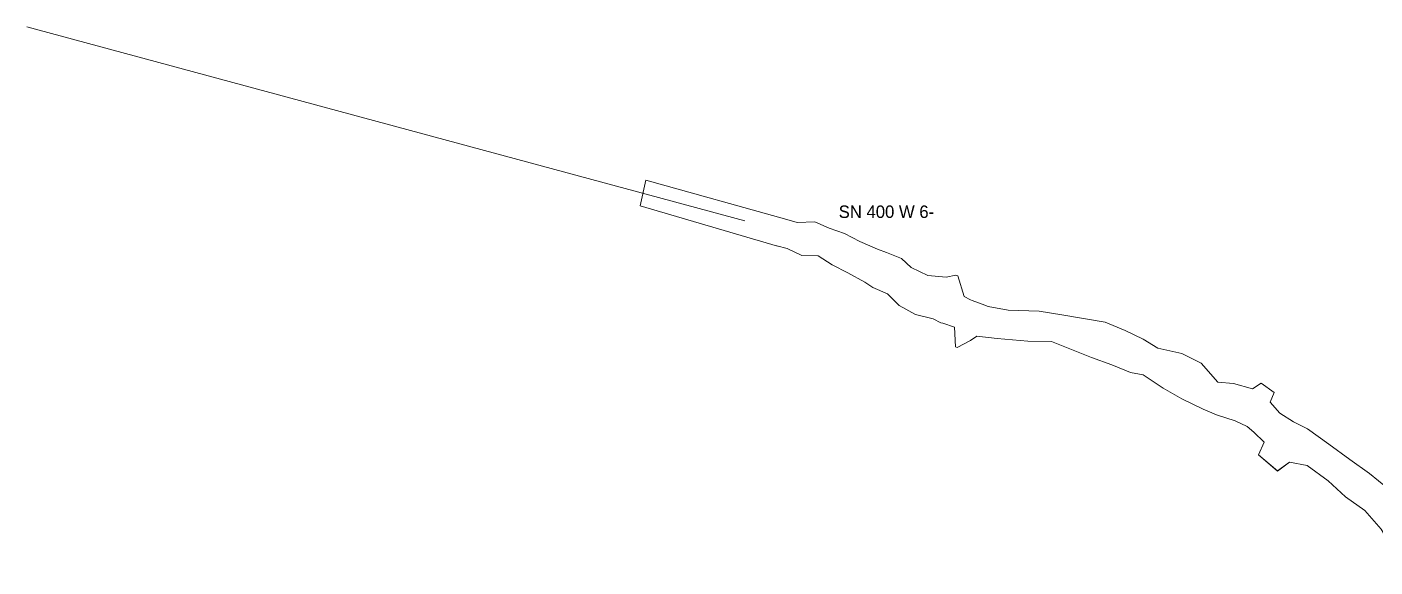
# Model space of a CAD drawing. Extents: x 10449 to 11319, y 9663 to 10021.
# Drawn here: x 10449.4 to 10665.6, y 9934.6 to 10021.2 of the extents above; entities that cross this region are included whole.
import ezdxf

# ---------------------------------------------------------------- set-up
doc = ezdxf.new("R2010")
doc.units = 0
doc.header["$MEASUREMENT"] = 0
doc.layers.add('F-400--7723-EW-SCR', color=2, linetype='Continuous')

msp = doc.modelspace()

# ---------------------------------------------------------------- linework, layer by layer
at = {"color": 1, "linetype": 'Continuous', "lineweight": 0, "flags": 128}
msp.add_lwpolyline([(10564.54, 9990.12), (10449.37, 10021.2)], dxfattribs=at)
at = {"color": 2, "linetype": 'Continuous', "lineweight": 0, "elevation": -347.82, "flags": 128}
msp.add_lwpolyline([(10571.3, 9990.3), (10548.68, 9996.65), (10547.76, 9992.54), (10569.77, 9986.05)], dxfattribs=at)
at = {"layer": 'F-400--7723-EW-SCR', "color": 2, "linetype": 'Continuous', "lineweight": 0, "flags": 128}
for points, elevation in [([(10647.39, 9964.06), (10649.46, 9962.57)], -354.73), ([(10647.39, 9964.06), (10649.46, 9962.57)], -349.82), ([(10646.96, 9952.56), (10650.02, 9949.99)], -350.38), ([(10650.02, 9950), (10646.96, 9952.56)], -354.58)]:
    msp.add_lwpolyline(points, dxfattribs=dict(at, elevation=elevation))
at = {"layer": 'F-400--7723-EW-SCR', "color": 2, "linetype": 'Continuous', "lineweight": 0}
for points in [[(10571.3, 9990.3, -347.82), (10572.96, 9989.87, -348.32), (10575.78, 9989.95, -348.07), (10578.06, 9988.95, -348.12), (10580.52, 9988.09, -347.98), (10583.01, 9986.8, -347.84), (10585.85, 9985.58, -348.13), (10587.25, 9985.03, -348.12), (10589.67, 9984.08, -348.17)], [(10571.3, 9990.3, -352.22), (10572.96, 9989.87, -352.22), (10575.78, 9989.95, -352.27), (10578.06, 9988.95, -352.32), (10580.52, 9988.09, -352.48), (10583.01, 9986.8, -352.54), (10585.85, 9985.58, -352.63), (10587.25, 9985.03, -352.72), (10589.67, 9984.08, -352.77)], [(10569.66, 9986.11, -347.82), (10571.32, 9985.68, -348.32), (10573.66, 9984.55, -348.07), (10576.31, 9984.48, -348.12), (10578.55, 9983.07, -347.98), (10581.04, 9981.77, -347.84), (10583.78, 9980.27, -348.13), (10585.06, 9979.44, -348.12), (10587.44, 9978.4, -348.17)], [(10569.66, 9986.11, -352.22), (10571.32, 9985.68, -352.22), (10573.66, 9984.55, -352.27), (10576.31, 9984.48, -352.32), (10578.55, 9983.07, -352.48), (10581.04, 9981.77, -352.54), (10583.78, 9980.27, -352.63), (10585.06, 9979.44, -352.72), (10587.44, 9978.4, -352.77)], [(10589.67, 9984.08, -348.17), (10589.67, 9984.08, -348.17), (10591.25, 9982.62, -348.09), (10593.89, 9981.36, -348.14), (10596.84, 9981.06, -348.08), (10598.41, 9981.4, -348.5), (10598.7, 9981.31, -348.51), (10599.73, 9977.95, -348.54), (10600.72, 9977.42, -348.75), (10601.01, 9977.33, -348.76), (10602.6, 9976.73, -349.49)], [(10589.67, 9984.08, -352.77), (10589.67, 9984.08, -352.77), (10591.25, 9982.62, -353.09), (10593.89, 9981.36, -352.94), (10596.84, 9981.06, -353.08), (10598.41, 9981.4, -353.1), (10598.7, 9981.31, -353.11), (10599.73, 9977.95, -353.14), (10600.72, 9977.42, -353.25), (10601.01, 9977.33, -353.26), (10602.6, 9976.73, -353.29)], [(10587.44, 9978.4, -348.17), (10587.44, 9978.4, -348.17), (10589.32, 9976.51, -348.09), (10591.91, 9975.07, -348.14), (10594.73, 9974.39, -348.08), (10596.01, 9973.77, -348.5), (10596.29, 9973.68, -348.51), (10598.2, 9973.08, -348.54), (10598.34, 9969.89, -348.75), (10598.63, 9969.8, -348.76), (10600.76, 9970.91, -349.49)], [(10587.44, 9978.4, -352.77), (10587.44, 9978.4, -352.77), (10589.32, 9976.51, -353.09), (10591.91, 9975.07, -352.94), (10594.73, 9974.39, -353.08), (10596.01, 9973.77, -353.1), (10596.29, 9973.68, -353.11), (10598.2, 9973.08, -353.14), (10598.34, 9969.89, -353.25), (10598.63, 9969.8, -353.26), (10600.76, 9970.91, -353.29)], [(10602.6, 9976.73, -349.49), (10602.6, 9976.73, -349.49), (10603.59, 9976.38, -349.85), (10606.79, 9975.8, -349.64), (10611.75, 9975.6, -349.36), (10615.39, 9975.06, -349.85), (10622.33, 9973.88, -349.72), (10622.33, 9973.88, -349.72), (10625.56, 9972.53, -349.91), (10628.44, 9971.11, -348.99)], [(10602.6, 9976.73, -353.29), (10602.6, 9976.73, -353.29), (10603.59, 9976.38, -353.45), (10606.79, 9975.8, -353.74), (10611.75, 9975.6, -353.66), (10615.39, 9975.06, -353.75), (10622.33, 9973.88, -353.92), (10622.33, 9973.88, -353.92), (10625.56, 9972.53, -354.01), (10628.44, 9971.11, -354.09)], [(10600.76, 9970.91, -349.49), (10600.76, 9970.91, -349.49), (10601.76, 9971.63, -349.85), (10605.03, 9971.22, -349.64), (10609.92, 9970.84, -349.36), (10613.74, 9970.76, -349.85), (10620.14, 9968.19, -349.72), (10620.14, 9968.19, -349.72), (10623.44, 9967.03, -349.91), (10626.39, 9965.79, -348.99)], [(10600.76, 9970.91, -353.29), (10600.76, 9970.91, -353.29), (10601.76, 9971.63, -353.45), (10605.03, 9971.22, -353.74), (10609.92, 9970.84, -353.66), (10613.74, 9970.76, -353.75), (10620.14, 9968.19, -353.92), (10620.14, 9968.19, -353.92), (10623.44, 9967.03, -354.01), (10626.39, 9965.79, -354.09)], [(10628.44, 9971.11, -354.09), (10630.77, 9969.7, -354.44), (10634.67, 9968.84, -354.49), (10637.76, 9967.27, -354.64), (10640.43, 9964.23, -354.59), (10642.91, 9964.02, -354.62), (10645.99, 9963.15, -354.77), (10647.39, 9964.06, -354.73)], [(10628.44, 9971.11, -348.99), (10630.77, 9969.7, -349.94), (10634.67, 9968.84, -350.09), (10637.76, 9967.27, -350.14), (10640.43, 9964.23, -350.19), (10642.91, 9964.02, -350.22), (10645.99, 9963.15, -350.17), (10647.39, 9964.06, -349.82)], [(10626.39, 9965.79, -354.09), (10628.43, 9965.4, -354.44), (10631.67, 9963.3, -354.49), (10634.66, 9961.56, -354.64), (10638.09, 9959.92, -354.59), (10640.19, 9959.01, -354.62), (10643.22, 9958.05, -354.77), (10645.11, 9957.14, -354.7), (10646.18, 9956.22, -354.71), (10647.86, 9954.62, -354.75), (10646.96, 9952.56, -354.58)], [(10626.39, 9965.79, -348.99), (10628.43, 9965.4, -349.94), (10631.67, 9963.3, -350.09), (10634.66, 9961.56, -350.14), (10638.09, 9959.92, -350.19), (10640.19, 9959.01, -350.22), (10643.22, 9958.05, -350.17), (10645.11, 9957.14, -349.5), (10646.18, 9956.22, -349.81), (10647.86, 9954.62, -350.25), (10646.96, 9952.56, -350.38)], [(10649.46, 9962.57, -354.7), (10648.81, 9961.05, -354.71), (10650.39, 9959.28, -354.75), (10652.57, 9957.87, -354.58), (10654.81, 9956.77, -354.81)], [(10649.46, 9962.57, -349.5), (10649.46, 9962.57, -349.5), (10648.81, 9961.05, -349.81), (10650.39, 9959.28, -350.25), (10652.57, 9957.87, -350.38), (10654.81, 9956.77, -351.41)], [(10674.32, 9938.79, -351.06), (10673.07, 9940.35, -351.02), (10672.9, 9941.68, -351.48), (10670.95, 9944.84, -351.64), (10667.64, 9947.24, -350.99), (10664.78, 9949.61, -351.05), (10661.61, 9951.86, -351.01), (10658.25, 9954.32, -350.96), (10654.81, 9956.77, -351.41)], [(10674.32, 9938.79, -355.86), (10673.07, 9940.35, -355.92), (10672.9, 9941.68, -355.88), (10670.95, 9944.84, -355.74), (10667.64, 9947.24, -355.59), (10664.78, 9949.61, -355.55), (10661.61, 9951.86, -355.41), (10658.25, 9954.32, -355.16), (10654.81, 9956.77, -354.81)], [(10650.02, 9950, -354.58), (10651.9, 9951.41, -354.81)], [(10650.02, 9949.99, -350.38), (10651.9, 9951.41, -351.41)], [(10670.18, 9934.59, -351.06), (10668.34, 9935.75, -351.02), (10668.53, 9937.42, -351.48), (10666.65, 9940.65, -351.64), (10663.98, 9943.68, -350.99), (10660.9, 9945.84, -351.05), (10658.1, 9948.44, -351.01), (10654.74, 9950.9, -350.96), (10651.9, 9951.41, -351.41)], [(10670.18, 9934.59, -355.86), (10668.34, 9935.75, -355.92), (10668.53, 9937.42, -355.88), (10666.65, 9940.65, -355.74), (10663.98, 9943.68, -355.59), (10660.9, 9945.84, -355.55), (10658.1, 9948.44, -355.41), (10654.74, 9950.9, -355.16), (10651.9, 9951.41, -354.81)]]:
    msp.add_polyline3d(points, dxfattribs=at)

# ---------------------------------------------------------------- texts
at = {"color": 1, "linetype": 'Continuous', "lineweight": 0, "insert": (10579.6, 9992.57), "char_height": 2, "width": 45.1718, "attachment_point": 1}
msp.add_mtext('SN 400 W 6-', dxfattribs=at)

doc.saveas('drawing.dxf')
